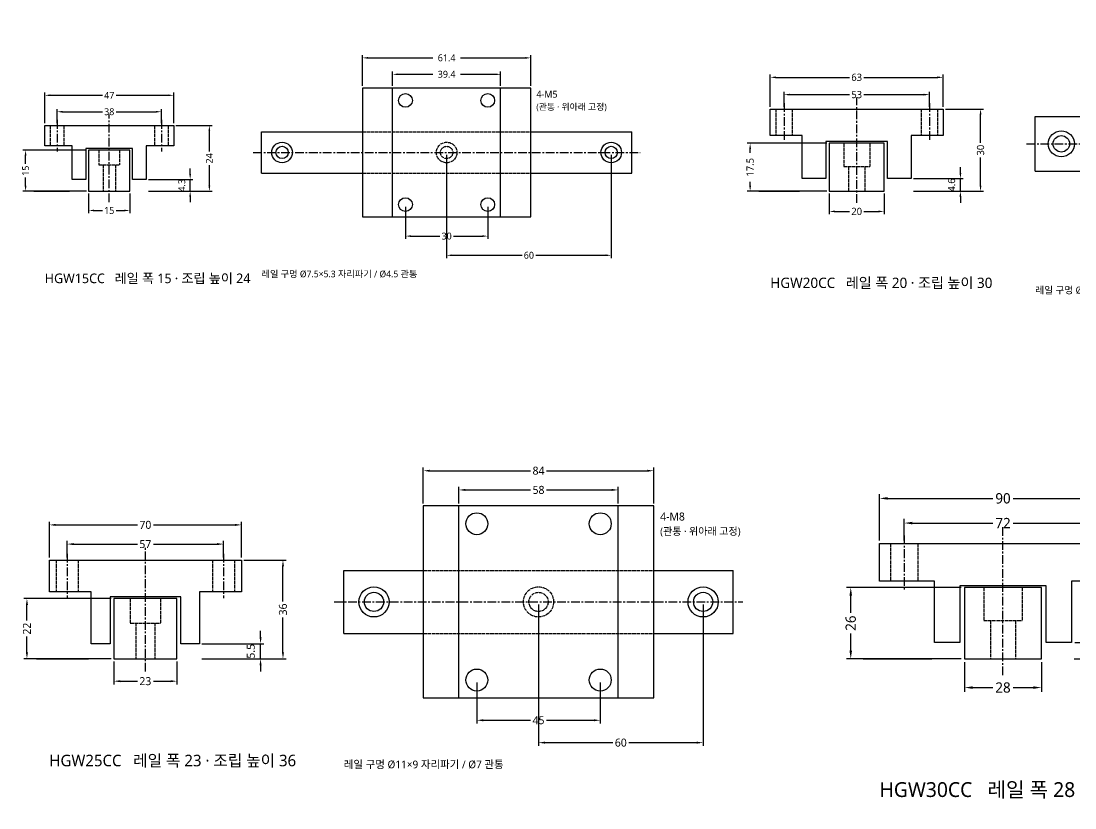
# Model space of a CAD drawing. Header units: millimetres. Extents: x 0 to 851, y -834 to 62.
# Drawn here: x 1.4 to 385.6, y -224.9 to 62.1 of the extents above; entities that cross this region are included whole.
import ezdxf

# ---------------------------------------------------------------- set-up
doc = ezdxf.new("R2010")
doc.units = ezdxf.units.MM
doc.linetypes.add('CENTER', pattern=[5.08, 3.175, -0.635, 0.635, -0.635])
doc.linetypes.add('DASHED', pattern=[1.524, 1.27, -0.254])
for name, color, linetype in [('문자', 7, 'CONTINUOUS'), ('숨은선', 3, 'DASHED'), ('외형선', 7, 'CONTINUOUS'), ('중심선', 1, 'CENTER'), ('치수', 4, 'CONTINUOUS')]:
    doc.layers.add(name, color=color, linetype=linetype)
doc.styles.add('CH_KOR', font='malgun.ttf')
doc.dimstyles.new('CH_DIM', dxfattribs={"dimtxt": 2.5, "dimasz": 2, "dimexe": 1, "dimexo": 0.8, "dimgap": 0.8, "dimtad": 1, "dimdec": 1, "dimdsep": 46, "dimtxsty": 'CH_KOR', "dimcen": 2.5, "dimclrd": 4, "dimclre": 4, "dimclrt": 4, "dimazin": 3, "dimtfac": 1, "dimtmove": 0, "dimatfit": 3})

# ---------------------------------------------------------------- blocks, each defined once
blk = doc.blocks.new('_CLOSEDFILLED')
at = {"color": 0, "linetype": 'BYBLOCK'}
blk.add_solid([(-1, 0.16), (0, 0), (-1, -0.16)], dxfattribs=at)
blk = doc.blocks.new('*D1')
at = {"color": 4}
for p, q in [((-23.5, 24.8), (-23.5, 36)), ((-21.5, 35), (-2.5, 35)), ((2.5, 35), (21.5, 35)), ((23.5, 24.8), (23.5, 36))]:
    blk.add_line(p, q, dxfattribs=at)
at = {"layer": 'Defpoints'}
for p in [(-23.5, 35), (-23.5, 24), (23.5, 24)]:
    blk.add_point(p, dxfattribs=at)
at = {"layer": '치수', "color": 4, "xscale": 2, "yscale": 2, "rotation": 180}
blk.add_blockref('_CLOSEDFILLED', (-23.5, 35), dxfattribs=at)
at = {"layer": '치수', "color": 4, "xscale": 2, "yscale": 2}
blk.add_blockref('_CLOSEDFILLED', (23.5, 35), dxfattribs=at)
at = {"layer": '치수', "color": 4, "insert": (0, 35), "char_height": 2.5, "attachment_point": 5, "style": 'CH_KOR'}
blk.add_mtext('47', dxfattribs=at)
blk = doc.blocks.new('*D2')
at = {"color": 4}
for p, q in [((-19, 24.8), (-19, 30)), ((-17, 29), (-2.5, 29)), ((2.5, 29), (17, 29)), ((19, 24.8), (19, 30))]:
    blk.add_line(p, q, dxfattribs=at)
at = {"layer": 'Defpoints'}
for p in [(-19, 29), (-19, 24), (19, 24)]:
    blk.add_point(p, dxfattribs=at)
at = {"layer": '치수', "color": 4, "xscale": 2, "yscale": 2, "rotation": 180}
blk.add_blockref('_CLOSEDFILLED', (-19, 29), dxfattribs=at)
at = {"layer": '치수', "color": 4, "xscale": 2, "yscale": 2}
blk.add_blockref('_CLOSEDFILLED', (19, 29), dxfattribs=at)
at = {"layer": '치수', "color": 4, "insert": (0, 29), "char_height": 2.5, "attachment_point": 5, "style": 'CH_KOR'}
blk.add_mtext('38', dxfattribs=at)
blk = doc.blocks.new('*D3')
at = {"color": 4}
for p, q in [((-7.5, -0.8), (-7.5, -8)), ((7.5, -0.8), (7.5, -8)), ((-5.5, -7), (-2.5, -7)), ((2.5, -7), (5.5, -7))]:
    blk.add_line(p, q, dxfattribs=at)
at = {"layer": 'Defpoints'}
for p in [(-7.5, 0), (7.5, 0), (-7.5, -7)]:
    blk.add_point(p, dxfattribs=at)
at = {"layer": '치수', "color": 4, "xscale": 2, "yscale": 2, "rotation": 180}
blk.add_blockref('_CLOSEDFILLED', (-7.5, -7), dxfattribs=at)
at = {"layer": '치수', "color": 4, "xscale": 2, "yscale": 2}
blk.add_blockref('_CLOSEDFILLED', (7.5, -7), dxfattribs=at)
at = {"layer": '치수', "color": 4, "insert": (0, -7), "char_height": 2.5, "attachment_point": 5, "style": 'CH_KOR'}
blk.add_mtext('15', dxfattribs=at)
blk = doc.blocks.new('*D4')
at = {"color": 4}
for p, q in [((24.3, 24), (37.5, 24)), ((36.5, 14.5), (36.5, 22)), ((36.5, 2), (36.5, 9.5)), ((24.3, 0), (37.5, 0))]:
    blk.add_line(p, q, dxfattribs=at)
at = {"layer": 'Defpoints'}
for p in [(23.5, 24), (23.5, 0), (36.5, 0)]:
    blk.add_point(p, dxfattribs=at)
at = {"layer": '치수', "color": 4, "xscale": 2, "yscale": 2}
for p, rotation in [((36.5, 24), 90), ((36.5, 0), 270)]:
    blk.add_blockref('_CLOSEDFILLED', p, dxfattribs=dict(at, rotation=rotation))
at = {"layer": '치수', "color": 4, "insert": (36.5, 12), "char_height": 2.5, "attachment_point": 5, "rotation": 90, "style": 'CH_KOR'}
blk.add_mtext('24', dxfattribs=at)
blk = doc.blocks.new('*D6')
at = {"color": 4}
for p, q in [((-8.3, 15), (-31.5, 15)), ((-30.5, 10), (-30.5, 13)), ((-30.5, 2), (-30.5, 5)), ((-8.3, 0), (-31.5, 0))]:
    blk.add_line(p, q, dxfattribs=at)
at = {"layer": 'Defpoints'}
for p in [(-7.5, 15), (-30.5, 0), (-7.5, 0)]:
    blk.add_point(p, dxfattribs=at)
at = {"layer": '치수', "color": 4, "xscale": 2, "yscale": 2}
for p, rotation in [((-30.5, 15), 90), ((-30.5, 0), 270)]:
    blk.add_blockref('_CLOSEDFILLED', p, dxfattribs=dict(at, rotation=rotation))
at = {"layer": '치수', "color": 4, "insert": (-30.5, 7.5), "char_height": 2.5, "attachment_point": 5, "rotation": 90, "style": 'CH_KOR'}
blk.add_mtext('15', dxfattribs=at)
blk = doc.blocks.new('*D7')
at = {"color": 4}
for p, q in [((92.3, 38.45), (92.3, 49.65)), ((94.3, 48.65), (118, 48.65)), ((128, 48.65), (151.7, 48.65)), ((153.7, 38.45), (153.7, 49.65))]:
    blk.add_line(p, q, dxfattribs=at)
at = {"layer": 'Defpoints'}
for p in [(92.3, 48.65), (92.3, 37.65), (153.7, 37.65)]:
    blk.add_point(p, dxfattribs=at)
at = {"layer": '치수', "color": 4, "xscale": 2, "yscale": 2, "rotation": 180}
blk.add_blockref('_CLOSEDFILLED', (92.3, 48.65), dxfattribs=at)
at = {"layer": '치수', "color": 4, "xscale": 2, "yscale": 2}
blk.add_blockref('_CLOSEDFILLED', (153.7, 48.65), dxfattribs=at)
at = {"layer": '치수', "color": 4, "insert": (123, 48.65), "char_height": 2.5, "attachment_point": 5, "style": 'CH_KOR'}
blk.add_mtext('61.4', dxfattribs=at)
blk = doc.blocks.new('*D8')
at = {"color": 4}
for p, q in [((103.3, 38.45), (103.3, 43.65)), ((105.3, 42.65), (118, 42.65)), ((128, 42.65), (140.7, 42.65)), ((142.7, 38.45), (142.7, 43.65))]:
    blk.add_line(p, q, dxfattribs=at)
at = {"layer": 'Defpoints'}
for p in [(103.3, 42.65), (103.3, 37.65), (142.7, 37.65)]:
    blk.add_point(p, dxfattribs=at)
at = {"layer": '치수', "color": 4, "xscale": 2, "yscale": 2, "rotation": 180}
blk.add_blockref('_CLOSEDFILLED', (103.3, 42.65), dxfattribs=at)
at = {"layer": '치수', "color": 4, "xscale": 2, "yscale": 2}
blk.add_blockref('_CLOSEDFILLED', (142.7, 42.65), dxfattribs=at)
at = {"layer": '치수', "color": 4, "insert": (123, 42.65), "char_height": 2.5, "attachment_point": 5, "style": 'CH_KOR'}
blk.add_mtext('39.4', dxfattribs=at)
blk = doc.blocks.new('*D9')
at = {"color": 4}
for p, q in [((108, -5.65), (108, -17.35)), ((138, -5.65), (138, -17.35)), ((110, -16.35), (120.5, -16.35)), ((125.5, -16.35), (136, -16.35))]:
    blk.add_line(p, q, dxfattribs=at)
at = {"layer": 'Defpoints'}
for p in [(108, -4.85), (138, -4.85), (108, -16.35)]:
    blk.add_point(p, dxfattribs=at)
at = {"layer": '치수', "color": 4, "xscale": 2, "yscale": 2, "rotation": 180}
blk.add_blockref('_CLOSEDFILLED', (108, -16.35), dxfattribs=at)
at = {"layer": '치수', "color": 4, "xscale": 2, "yscale": 2}
blk.add_blockref('_CLOSEDFILLED', (138, -16.35), dxfattribs=at)
at = {"layer": '치수', "color": 4, "insert": (123, -16.35), "char_height": 2.5, "attachment_point": 5, "style": 'CH_KOR'}
blk.add_mtext('30', dxfattribs=at)
blk = doc.blocks.new('*D10')
at = {"color": 4}
for p, q in [((123, 13.35), (123, -24.35)), ((183, 13.35), (183, -24.35)), ((125, -23.35), (150.5, -23.35)), ((155.5, -23.35), (181, -23.35))]:
    blk.add_line(p, q, dxfattribs=at)
at = {"layer": 'Defpoints'}
for p in [(123, 14.15), (183, 14.15), (123, -23.35)]:
    blk.add_point(p, dxfattribs=at)
at = {"layer": '치수', "color": 4, "xscale": 2, "yscale": 2, "rotation": 180}
blk.add_blockref('_CLOSEDFILLED', (123, -23.35), dxfattribs=at)
at = {"layer": '치수', "color": 4, "xscale": 2, "yscale": 2}
blk.add_blockref('_CLOSEDFILLED', (183, -23.35), dxfattribs=at)
at = {"layer": '치수', "color": 4, "insert": (153, -23.35), "char_height": 2.5, "attachment_point": 5, "style": 'CH_KOR'}
blk.add_mtext('60', dxfattribs=at)
blk = doc.blocks.new('*D11')
at = {"color": 4}
for p, q in [((-31.5, 30.84), (-31.5, 42.6)), ((31.5, 30.84), (31.5, 42.6)), ((-29.4, 41.55), (-2.625, 41.55)), ((2.625, 41.55), (29.4, 41.55))]:
    blk.add_line(p, q, dxfattribs=at)
at = {"layer": 'Defpoints'}
for p in [(-31.5, 41.55), (-31.5, 30), (31.5, 30)]:
    blk.add_point(p, dxfattribs=at)
at = {"layer": '치수', "color": 4, "xscale": 2.1, "yscale": 2.1, "rotation": 180}
blk.add_blockref('_CLOSEDFILLED', (-31.5, 41.55), dxfattribs=at)
at = {"layer": '치수', "color": 4, "xscale": 2.1, "yscale": 2.1}
blk.add_blockref('_CLOSEDFILLED', (31.5, 41.55), dxfattribs=at)
at = {"layer": '치수', "color": 4, "insert": (0, 41.55), "char_height": 2.625, "attachment_point": 5, "style": 'CH_KOR'}
blk.add_mtext('63', dxfattribs=at)
blk = doc.blocks.new('*D12')
at = {"color": 4}
for p, q in [((-26.5, 30.84), (-26.5, 36.3)), ((-24.4, 35.25), (-2.625, 35.25)), ((2.625, 35.25), (24.4, 35.25)), ((26.5, 30.84), (26.5, 36.3))]:
    blk.add_line(p, q, dxfattribs=at)
at = {"layer": 'Defpoints'}
for p in [(-26.5, 35.25), (-26.5, 30), (26.5, 30)]:
    blk.add_point(p, dxfattribs=at)
at = {"layer": '치수', "color": 4, "xscale": 2.1, "yscale": 2.1, "rotation": 180}
blk.add_blockref('_CLOSEDFILLED', (-26.5, 35.25), dxfattribs=at)
at = {"layer": '치수', "color": 4, "xscale": 2.1, "yscale": 2.1}
blk.add_blockref('_CLOSEDFILLED', (26.5, 35.25), dxfattribs=at)
at = {"layer": '치수', "color": 4, "insert": (0, 35.25), "char_height": 2.625, "attachment_point": 5, "style": 'CH_KOR'}
blk.add_mtext('53', dxfattribs=at)
blk = doc.blocks.new('*D13')
at = {"color": 4}
for p, q in [((-10, -0.84), (-10, -8.4)), ((10, -0.84), (10, -8.4)), ((-7.9, -7.35), (-2.625, -7.35)), ((2.625, -7.35), (7.9, -7.35))]:
    blk.add_line(p, q, dxfattribs=at)
at = {"layer": 'Defpoints'}
for p in [(-10, 0), (10, 0), (-10, -7.35)]:
    blk.add_point(p, dxfattribs=at)
at = {"layer": '치수', "color": 4, "xscale": 2.1, "yscale": 2.1, "rotation": 180}
blk.add_blockref('_CLOSEDFILLED', (-10, -7.35), dxfattribs=at)
at = {"layer": '치수', "color": 4, "xscale": 2.1, "yscale": 2.1}
blk.add_blockref('_CLOSEDFILLED', (10, -7.35), dxfattribs=at)
at = {"layer": '치수', "color": 4, "insert": (0, -7.35), "char_height": 2.625, "attachment_point": 5, "style": 'CH_KOR'}
blk.add_mtext('20', dxfattribs=at)
blk = doc.blocks.new('*D14')
at = {"color": 4}
for p, q in [((32.34, 30), (46.2, 30)), ((45.15, 17.625), (45.15, 27.9)), ((45.15, 2.1), (45.15, 12.375)), ((32.34, 0), (46.2, 0))]:
    blk.add_line(p, q, dxfattribs=at)
at = {"layer": 'Defpoints'}
for p in [(31.5, 30), (31.5, 0), (45.15, 0)]:
    blk.add_point(p, dxfattribs=at)
at = {"layer": '치수', "color": 4, "xscale": 2.1, "yscale": 2.1}
for p, rotation in [((45.15, 30), 90), ((45.15, 0), 270)]:
    blk.add_blockref('_CLOSEDFILLED', p, dxfattribs=dict(at, rotation=rotation))
at = {"layer": '치수', "color": 4, "insert": (45.15, 15), "char_height": 2.625, "attachment_point": 5, "rotation": 90, "style": 'CH_KOR'}
blk.add_mtext('30', dxfattribs=at)
blk = doc.blocks.new('*D16')
at = {"color": 4}
for p, q in [((-10.84, 17.5), (-39.9, 17.5)), ((-38.85, 14), (-38.85, 15.4)), ((-10.84, 0), (-39.9, 0)), ((-38.85, 2.1), (-38.85, 3.5))]:
    blk.add_line(p, q, dxfattribs=at)
at = {"layer": 'Defpoints'}
for p in [(-10, 17.5), (-38.85, 0), (-10, 0)]:
    blk.add_point(p, dxfattribs=at)
at = {"layer": '치수', "color": 4, "xscale": 2.1, "yscale": 2.1}
for p, rotation in [((-38.85, 17.5), 90), ((-38.85, 0), 270)]:
    blk.add_blockref('_CLOSEDFILLED', p, dxfattribs=dict(at, rotation=rotation))
at = {"layer": '치수', "color": 4, "insert": (-38.85, 8.75), "char_height": 2.625, "attachment_point": 5, "rotation": 90, "style": 'CH_KOR'}
blk.add_mtext('17.5', dxfattribs=at)
blk = doc.blocks.new('*D17')
at = {"color": 4}
for p, q in [((95.85, 49.64), (95.85, 61.4)), ((97.95, 60.35), (129.35, 60.35)), ((139.85, 60.35), (171.25, 60.35)), ((173.35, 49.64), (173.35, 61.4))]:
    blk.add_line(p, q, dxfattribs=at)
at = {"layer": 'Defpoints'}
for p in [(95.85, 60.35), (95.85, 48.8), (173.35, 48.8)]:
    blk.add_point(p, dxfattribs=at)
at = {"layer": '치수', "color": 4, "xscale": 2.1, "yscale": 2.1, "rotation": 180}
blk.add_blockref('_CLOSEDFILLED', (95.85, 60.35), dxfattribs=at)
at = {"layer": '치수', "color": 4, "xscale": 2.1, "yscale": 2.1}
blk.add_blockref('_CLOSEDFILLED', (173.35, 60.35), dxfattribs=at)
at = {"layer": '치수', "color": 4, "insert": (134.6, 60.35), "char_height": 2.625, "attachment_point": 5, "style": 'CH_KOR'}
blk.add_mtext('77.5', dxfattribs=at)
blk = doc.blocks.new('*D18')
at = {"color": 4}
for p, q in [((109.35, 49.64), (109.35, 55.1)), ((111.45, 54.05), (129.35, 54.05)), ((139.85, 54.05), (157.75, 54.05)), ((159.85, 49.64), (159.85, 55.1))]:
    blk.add_line(p, q, dxfattribs=at)
at = {"layer": 'Defpoints'}
for p in [(109.35, 54.05), (109.35, 48.8), (159.85, 48.8)]:
    blk.add_point(p, dxfattribs=at)
at = {"layer": '치수', "color": 4, "xscale": 2.1, "yscale": 2.1, "rotation": 180}
blk.add_blockref('_CLOSEDFILLED', (109.35, 54.05), dxfattribs=at)
at = {"layer": '치수', "color": 4, "xscale": 2.1, "yscale": 2.1}
blk.add_blockref('_CLOSEDFILLED', (159.85, 54.05), dxfattribs=at)
at = {"layer": '치수', "color": 4, "insert": (134.6, 54.05), "char_height": 2.625, "attachment_point": 5, "style": 'CH_KOR'}
blk.add_mtext('50.5', dxfattribs=at)
blk = doc.blocks.new('*D19')
at = {"color": 4}
for p, q in [((114.6, -10.04), (114.6, -22.6)), ((154.6, -10.04), (154.6, -22.6)), ((116.7, -21.55), (131.975, -21.55)), ((137.225, -21.55), (152.5, -21.55))]:
    blk.add_line(p, q, dxfattribs=at)
at = {"layer": 'Defpoints'}
for p in [(114.6, -9.2), (154.6, -9.2), (114.6, -21.55)]:
    blk.add_point(p, dxfattribs=at)
at = {"layer": '치수', "color": 4, "xscale": 2.1, "yscale": 2.1, "rotation": 180}
blk.add_blockref('_CLOSEDFILLED', (114.6, -21.55), dxfattribs=at)
at = {"layer": '치수', "color": 4, "xscale": 2.1, "yscale": 2.1}
blk.add_blockref('_CLOSEDFILLED', (154.6, -21.55), dxfattribs=at)
at = {"layer": '치수', "color": 4, "insert": (134.6, -21.55), "char_height": 2.625, "attachment_point": 5, "style": 'CH_KOR'}
blk.add_mtext('40', dxfattribs=at)
blk = doc.blocks.new('*D20')
at = {"color": 4}
for p, q in [((134.6, 16.46), (134.6, -29.95)), ((194.6, 16.46), (194.6, -29.95)), ((136.7, -28.9), (161.975, -28.9)), ((167.225, -28.9), (192.5, -28.9))]:
    blk.add_line(p, q, dxfattribs=at)
at = {"layer": 'Defpoints'}
for p in [(134.6, 17.3), (194.6, 17.3), (134.6, -28.9)]:
    blk.add_point(p, dxfattribs=at)
at = {"layer": '치수', "color": 4, "xscale": 2.1, "yscale": 2.1, "rotation": 180}
blk.add_blockref('_CLOSEDFILLED', (134.6, -28.9), dxfattribs=at)
at = {"layer": '치수', "color": 4, "xscale": 2.1, "yscale": 2.1}
blk.add_blockref('_CLOSEDFILLED', (194.6, -28.9), dxfattribs=at)
at = {"layer": '치수', "color": 4, "insert": (164.6, -28.9), "char_height": 2.625, "attachment_point": 5, "style": 'CH_KOR'}
blk.add_mtext('60', dxfattribs=at)
blk = doc.blocks.new('*D21')
at = {"color": 4}
for p, q in [((-35, 36.93), (-35, 50)), ((35, 36.93), (35, 50)), ((-32.67, 48.83), (-2.92, 48.83)), ((2.92, 48.83), (32.67, 48.83))]:
    blk.add_line(p, q, dxfattribs=at)
at = {"layer": 'Defpoints'}
for p in [(-35, 48.83), (-35, 36), (35, 36)]:
    blk.add_point(p, dxfattribs=at)
at = {"layer": '치수', "color": 4, "xscale": 2.3333333333333335, "yscale": 2.3333333333333335, "rotation": 180}
blk.add_blockref('_CLOSEDFILLED', (-35, 48.83), dxfattribs=at)
at = {"layer": '치수', "color": 4, "xscale": 2.3333333333333335, "yscale": 2.3333333333333335}
blk.add_blockref('_CLOSEDFILLED', (35, 48.83), dxfattribs=at)
at = {"layer": '치수', "color": 4, "insert": (0, 48.83), "char_height": 2.917, "attachment_point": 5, "style": 'CH_KOR'}
blk.add_mtext('70', dxfattribs=at)
blk = doc.blocks.new('*D22')
at = {"color": 4}
for p, q in [((-28.5, 36.93), (-28.5, 43)), ((28.5, 36.93), (28.5, 43)), ((-26.17, 41.83), (-2.92, 41.83)), ((2.92, 41.83), (26.17, 41.83))]:
    blk.add_line(p, q, dxfattribs=at)
at = {"layer": 'Defpoints'}
for p in [(-28.5, 41.83), (-28.5, 36), (28.5, 36)]:
    blk.add_point(p, dxfattribs=at)
at = {"layer": '치수', "color": 4, "xscale": 2.3333333333333335, "yscale": 2.3333333333333335, "rotation": 180}
blk.add_blockref('_CLOSEDFILLED', (-28.5, 41.83), dxfattribs=at)
at = {"layer": '치수', "color": 4, "xscale": 2.3333333333333335, "yscale": 2.3333333333333335}
blk.add_blockref('_CLOSEDFILLED', (28.5, 41.83), dxfattribs=at)
at = {"layer": '치수', "color": 4, "insert": (0, 41.83), "char_height": 2.917, "attachment_point": 5, "style": 'CH_KOR'}
blk.add_mtext('57', dxfattribs=at)
blk = doc.blocks.new('*D23')
at = {"color": 4}
for p, q in [((-11.5, -0.93), (-11.5, -9.33)), ((11.5, -0.93), (11.5, -9.33)), ((-9.17, -8.17), (-2.92, -8.17)), ((2.92, -8.17), (9.17, -8.17))]:
    blk.add_line(p, q, dxfattribs=at)
at = {"layer": 'Defpoints'}
for p in [(-11.5, 0), (11.5, 0), (-11.5, -8.17)]:
    blk.add_point(p, dxfattribs=at)
at = {"layer": '치수', "color": 4, "xscale": 2.3333333333333335, "yscale": 2.3333333333333335, "rotation": 180}
blk.add_blockref('_CLOSEDFILLED', (-11.5, -8.17), dxfattribs=at)
at = {"layer": '치수', "color": 4, "xscale": 2.3333333333333335, "yscale": 2.3333333333333335}
blk.add_blockref('_CLOSEDFILLED', (11.5, -8.17), dxfattribs=at)
at = {"layer": '치수', "color": 4, "insert": (0, -8.17), "char_height": 2.917, "attachment_point": 5, "style": 'CH_KOR'}
blk.add_mtext('23', dxfattribs=at)
blk = doc.blocks.new('*D24')
at = {"color": 4}
for p, q in [((35.93, 36), (51.33, 36)), ((50.17, 20.92), (50.17, 33.67)), ((50.17, 2.33), (50.17, 15.08)), ((35.93, 0), (51.33, 0))]:
    blk.add_line(p, q, dxfattribs=at)
at = {"layer": 'Defpoints'}
for p in [(35, 36), (35, 0), (50.17, 0)]:
    blk.add_point(p, dxfattribs=at)
at = {"layer": '치수', "color": 4, "xscale": 2.3333333333333335, "yscale": 2.3333333333333335}
for p, rotation in [((50.17, 36), 90), ((50.17, 0), 270)]:
    blk.add_blockref('_CLOSEDFILLED', p, dxfattribs=dict(at, rotation=rotation))
at = {"layer": '치수', "color": 4, "insert": (50.17, 18), "char_height": 2.917, "attachment_point": 5, "rotation": 90, "style": 'CH_KOR'}
blk.add_mtext('36', dxfattribs=at)
blk = doc.blocks.new('*D26')
at = {"color": 4}
for p, q in [((-12.43, 22), (-44.33, 22)), ((-43.17, 13.92), (-43.17, 19.67)), ((-43.17, 2.33), (-43.17, 8.08)), ((-12.43, 0), (-44.33, 0))]:
    blk.add_line(p, q, dxfattribs=at)
at = {"layer": 'Defpoints'}
for p in [(-11.5, 22), (-43.17, 0), (-11.5, 0)]:
    blk.add_point(p, dxfattribs=at)
at = {"layer": '치수', "color": 4, "xscale": 2.3333333333333335, "yscale": 2.3333333333333335}
for p, rotation in [((-43.17, 22), 90), ((-43.17, 0), 270)]:
    blk.add_blockref('_CLOSEDFILLED', p, dxfattribs=dict(at, rotation=rotation))
at = {"layer": '치수', "color": 4, "insert": (-43.17, 11), "char_height": 2.917, "attachment_point": 5, "rotation": 90, "style": 'CH_KOR'}
blk.add_mtext('22', dxfattribs=at)
blk = doc.blocks.new('*D27')
at = {"color": 4}
for p, q in [((101.33, 56.68), (101.33, 69.75)), ((185.33, 56.68), (185.33, 69.75)), ((103.67, 68.58), (140.42, 68.58)), ((146.25, 68.58), (183, 68.58))]:
    blk.add_line(p, q, dxfattribs=at)
at = {"layer": 'Defpoints'}
for p in [(101.33, 68.58), (101.33, 55.75), (185.33, 55.75)]:
    blk.add_point(p, dxfattribs=at)
at = {"layer": '치수', "color": 4, "xscale": 2.3333333333333335, "yscale": 2.3333333333333335, "rotation": 180}
blk.add_blockref('_CLOSEDFILLED', (101.33, 68.58), dxfattribs=at)
at = {"layer": '치수', "color": 4, "xscale": 2.3333333333333335, "yscale": 2.3333333333333335}
blk.add_blockref('_CLOSEDFILLED', (185.33, 68.58), dxfattribs=at)
at = {"layer": '치수', "color": 4, "insert": (143.33, 68.58), "char_height": 2.917, "attachment_point": 5, "style": 'CH_KOR'}
blk.add_mtext('84', dxfattribs=at)
blk = doc.blocks.new('*D28')
at = {"color": 4}
for p, q in [((114.33, 56.68), (114.33, 62.75)), ((116.67, 61.58), (140.42, 61.58)), ((146.25, 61.58), (170, 61.58)), ((172.33, 56.68), (172.33, 62.75))]:
    blk.add_line(p, q, dxfattribs=at)
at = {"layer": 'Defpoints'}
for p in [(114.33, 61.58), (114.33, 55.75), (172.33, 55.75)]:
    blk.add_point(p, dxfattribs=at)
at = {"layer": '치수', "color": 4, "xscale": 2.3333333333333335, "yscale": 2.3333333333333335, "rotation": 180}
blk.add_blockref('_CLOSEDFILLED', (114.33, 61.58), dxfattribs=at)
at = {"layer": '치수', "color": 4, "xscale": 2.3333333333333335, "yscale": 2.3333333333333335}
blk.add_blockref('_CLOSEDFILLED', (172.33, 61.58), dxfattribs=at)
at = {"layer": '치수', "color": 4, "insert": (143.33, 61.58), "char_height": 2.917, "attachment_point": 5, "style": 'CH_KOR'}
blk.add_mtext('58', dxfattribs=at)
blk = doc.blocks.new('*D29')
at = {"color": 4}
for p, q in [((120.83, -8.68), (120.83, -23.58)), ((165.83, -8.68), (165.83, -23.58)), ((123.17, -22.42), (140.42, -22.42)), ((146.25, -22.42), (163.5, -22.42))]:
    blk.add_line(p, q, dxfattribs=at)
at = {"layer": 'Defpoints'}
for p in [(120.83, -7.75), (165.83, -7.75), (120.83, -22.42)]:
    blk.add_point(p, dxfattribs=at)
at = {"layer": '치수', "color": 4, "xscale": 2.3333333333333335, "yscale": 2.3333333333333335, "rotation": 180}
blk.add_blockref('_CLOSEDFILLED', (120.83, -22.42), dxfattribs=at)
at = {"layer": '치수', "color": 4, "xscale": 2.3333333333333335, "yscale": 2.3333333333333335}
blk.add_blockref('_CLOSEDFILLED', (165.83, -22.42), dxfattribs=at)
at = {"layer": '치수', "color": 4, "insert": (143.33, -22.42), "char_height": 2.917, "attachment_point": 5, "style": 'CH_KOR'}
blk.add_mtext('45', dxfattribs=at)
blk = doc.blocks.new('*D30')
at = {"color": 4}
for p, q in [((143.33, 19.82), (143.33, -31.75)), ((203.33, 19.82), (203.33, -31.75)), ((145.67, -30.58), (170.42, -30.58)), ((176.25, -30.58), (201, -30.58))]:
    blk.add_line(p, q, dxfattribs=at)
at = {"layer": 'Defpoints'}
for p in [(143.33, 20.75), (203.33, 20.75), (143.33, -30.58)]:
    blk.add_point(p, dxfattribs=at)
at = {"layer": '치수', "color": 4, "xscale": 2.3333333333333335, "yscale": 2.3333333333333335, "rotation": 180}
blk.add_blockref('_CLOSEDFILLED', (143.33, -30.58), dxfattribs=at)
at = {"layer": '치수', "color": 4, "xscale": 2.3333333333333335, "yscale": 2.3333333333333335}
blk.add_blockref('_CLOSEDFILLED', (203.33, -30.58), dxfattribs=at)
at = {"layer": '치수', "color": 4, "insert": (173.33, -30.58), "char_height": 2.917, "attachment_point": 5, "style": 'CH_KOR'}
blk.add_mtext('60', dxfattribs=at)
blk = doc.blocks.new('*D31')
at = {"color": 4}
for p, q in [((-45, 43.2), (-45, 60)), ((-42, 58.5), (-3.75, 58.5)), ((3.75, 58.5), (42, 58.5)), ((45, 43.2), (45, 60))]:
    blk.add_line(p, q, dxfattribs=at)
at = {"layer": 'Defpoints'}
for p in [(-45, 58.5), (-45, 42), (45, 42)]:
    blk.add_point(p, dxfattribs=at)
at = {"layer": '치수', "color": 4, "xscale": 3, "yscale": 3, "rotation": 180}
blk.add_blockref('_CLOSEDFILLED', (-45, 58.5), dxfattribs=at)
at = {"layer": '치수', "color": 4, "xscale": 3, "yscale": 3}
blk.add_blockref('_CLOSEDFILLED', (45, 58.5), dxfattribs=at)
at = {"layer": '치수', "color": 4, "insert": (0, 58.5), "char_height": 3.75, "attachment_point": 5, "style": 'CH_KOR'}
blk.add_mtext('90', dxfattribs=at)
blk = doc.blocks.new('*D32')
at = {"color": 4}
for p, q in [((-36, 43.2), (-36, 51)), ((36, 43.2), (36, 51)), ((-33, 49.5), (-3.75, 49.5)), ((3.75, 49.5), (33, 49.5))]:
    blk.add_line(p, q, dxfattribs=at)
at = {"layer": 'Defpoints'}
for p in [(-36, 49.5), (-36, 42), (36, 42)]:
    blk.add_point(p, dxfattribs=at)
at = {"layer": '치수', "color": 4, "xscale": 3, "yscale": 3, "rotation": 180}
blk.add_blockref('_CLOSEDFILLED', (-36, 49.5), dxfattribs=at)
at = {"layer": '치수', "color": 4, "xscale": 3, "yscale": 3}
blk.add_blockref('_CLOSEDFILLED', (36, 49.5), dxfattribs=at)
at = {"layer": '치수', "color": 4, "insert": (0, 49.5), "char_height": 3.75, "attachment_point": 5, "style": 'CH_KOR'}
blk.add_mtext('72', dxfattribs=at)
blk = doc.blocks.new('*D33')
at = {"color": 4}
for p, q in [((-14, -1.2), (-14, -12)), ((14, -1.2), (14, -12)), ((-11, -10.5), (-3.75, -10.5)), ((3.75, -10.5), (11, -10.5))]:
    blk.add_line(p, q, dxfattribs=at)
at = {"layer": 'Defpoints'}
for p in [(-14, 0), (14, 0), (-14, -10.5)]:
    blk.add_point(p, dxfattribs=at)
at = {"layer": '치수', "color": 4, "xscale": 3, "yscale": 3, "rotation": 180}
blk.add_blockref('_CLOSEDFILLED', (-14, -10.5), dxfattribs=at)
at = {"layer": '치수', "color": 4, "xscale": 3, "yscale": 3}
blk.add_blockref('_CLOSEDFILLED', (14, -10.5), dxfattribs=at)
at = {"layer": '치수', "color": 4, "insert": (0, -10.5), "char_height": 3.75, "attachment_point": 5, "style": 'CH_KOR'}
blk.add_mtext('28', dxfattribs=at)
blk = doc.blocks.new('*D34')
at = {"color": 4}
for p, q in [((46.2, 42), (66, 42)), ((64.5, 24.75), (64.5, 39)), ((64.5, 3), (64.5, 17.25)), ((46.2, 0), (66, 0))]:
    blk.add_line(p, q, dxfattribs=at)
at = {"layer": 'Defpoints'}
for p in [(45, 42), (45, 0), (64.5, 0)]:
    blk.add_point(p, dxfattribs=at)
at = {"layer": '치수', "color": 4, "xscale": 3, "yscale": 3}
for p, rotation in [((64.5, 42), 90), ((64.5, 0), 270)]:
    blk.add_blockref('_CLOSEDFILLED', p, dxfattribs=dict(at, rotation=rotation))
at = {"layer": '치수', "color": 4, "insert": (64.5, 21), "char_height": 3.75, "attachment_point": 5, "rotation": 90, "style": 'CH_KOR'}
blk.add_mtext('42', dxfattribs=at)
blk = doc.blocks.new('*D35')
at = {"color": 4}
for p, q in [((54, 9), (54, 12)), ((26.2, 6), (55.5, 6)), ((54, 0), (54, 6)), ((26.2, 0), (55.5, 0)), ((54, -3), (54, -6))]:
    blk.add_line(p, q, dxfattribs=at)
at = {"layer": 'Defpoints'}
for p in [(25, 6), (25, 0), (54, 0)]:
    blk.add_point(p, dxfattribs=at)
at = {"layer": '치수', "color": 4, "xscale": 3, "yscale": 3}
for p, rotation in [((54, 6), 270), ((54, 0), 90)]:
    blk.add_blockref('_CLOSEDFILLED', p, dxfattribs=dict(at, rotation=rotation))
at = {"layer": '치수', "color": 4, "insert": (49.425, 3), "char_height": 3.75, "attachment_point": 5, "rotation": 90, "style": 'CH_KOR'}
blk.add_mtext('6', dxfattribs=at)
blk = doc.blocks.new('*D36')
at = {"color": 4}
for p, q in [((-15.2, 26), (-57, 26)), ((-55.5, 16.75), (-55.5, 23)), ((-55.5, 3), (-55.5, 9.25)), ((-15.2, 0), (-57, 0))]:
    blk.add_line(p, q, dxfattribs=at)
at = {"layer": 'Defpoints'}
for p in [(-14, 26), (-55.5, 0), (-14, 0)]:
    blk.add_point(p, dxfattribs=at)
at = {"layer": '치수', "color": 4, "xscale": 3, "yscale": 3}
for p, rotation in [((-55.5, 26), 90), ((-55.5, 0), 270)]:
    blk.add_blockref('_CLOSEDFILLED', p, dxfattribs=dict(at, rotation=rotation))
at = {"layer": '치수', "color": 4, "insert": (-55.5, 13), "char_height": 3.75, "attachment_point": 5, "rotation": 90, "style": 'CH_KOR'}
blk.add_mtext('26', dxfattribs=at)
blk = doc.blocks.new('*D37')
at = {"color": 4}
for p, q in [((138.3, 70.2), (138.3, 87)), ((141.3, 85.5), (179.5, 85.5)), ((194.5, 85.5), (232.7, 85.5)), ((235.7, 70.2), (235.7, 87))]:
    blk.add_line(p, q, dxfattribs=at)
at = {"layer": 'Defpoints'}
for p in [(138.3, 85.5), (138.3, 69), (235.7, 69)]:
    blk.add_point(p, dxfattribs=at)
at = {"layer": '치수', "color": 4, "xscale": 3, "yscale": 3, "rotation": 180}
blk.add_blockref('_CLOSEDFILLED', (138.3, 85.5), dxfattribs=at)
at = {"layer": '치수', "color": 4, "xscale": 3, "yscale": 3}
blk.add_blockref('_CLOSEDFILLED', (235.7, 85.5), dxfattribs=at)
at = {"layer": '치수', "color": 4, "insert": (187, 85.5), "char_height": 3.75, "attachment_point": 5, "style": 'CH_KOR'}
blk.add_mtext('97.4', dxfattribs=at)
blk = doc.blocks.new('*D38')
at = {"color": 4}
for p, q in [((152, 70.2), (152, 78)), ((222, 70.2), (222, 78)), ((155, 76.5), (183.25, 76.5)), ((190.75, 76.5), (219, 76.5))]:
    blk.add_line(p, q, dxfattribs=at)
at = {"layer": 'Defpoints'}
for p in [(152, 76.5), (152, 69), (222, 69)]:
    blk.add_point(p, dxfattribs=at)
at = {"layer": '치수', "color": 4, "xscale": 3, "yscale": 3, "rotation": 180}
blk.add_blockref('_CLOSEDFILLED', (152, 76.5), dxfattribs=at)
at = {"layer": '치수', "color": 4, "xscale": 3, "yscale": 3}
blk.add_blockref('_CLOSEDFILLED', (222, 76.5), dxfattribs=at)
at = {"layer": '치수', "color": 4, "insert": (187, 76.5), "char_height": 3.75, "attachment_point": 5, "style": 'CH_KOR'}
blk.add_mtext('70', dxfattribs=at)
blk = doc.blocks.new('*D39')
at = {"color": 4}
for p, q in [((161, -13.2), (161, -33)), ((213, -13.2), (213, -33)), ((164, -31.5), (183.25, -31.5)), ((190.75, -31.5), (210, -31.5))]:
    blk.add_line(p, q, dxfattribs=at)
at = {"layer": 'Defpoints'}
for p in [(161, -12), (213, -12), (161, -31.5)]:
    blk.add_point(p, dxfattribs=at)
at = {"layer": '치수', "color": 4, "xscale": 3, "yscale": 3, "rotation": 180}
blk.add_blockref('_CLOSEDFILLED', (161, -31.5), dxfattribs=at)
at = {"layer": '치수', "color": 4, "xscale": 3, "yscale": 3}
blk.add_blockref('_CLOSEDFILLED', (213, -31.5), dxfattribs=at)
at = {"layer": '치수', "color": 4, "insert": (187, -31.5), "char_height": 3.75, "attachment_point": 5, "style": 'CH_KOR'}
blk.add_mtext('52', dxfattribs=at)
blk = doc.blocks.new('*D40')
at = {"color": 4}
for p, q in [((187, 22.8), (187, -43.5)), ((267, 22.8), (267, -43.5)), ((190, -42), (223.25, -42)), ((230.75, -42), (264, -42))]:
    blk.add_line(p, q, dxfattribs=at)
at = {"layer": 'Defpoints'}
for p in [(187, 24), (267, 24), (187, -42)]:
    blk.add_point(p, dxfattribs=at)
at = {"layer": '치수', "color": 4, "xscale": 3, "yscale": 3, "rotation": 180}
blk.add_blockref('_CLOSEDFILLED', (187, -42), dxfattribs=at)
at = {"layer": '치수', "color": 4, "xscale": 3, "yscale": 3}
blk.add_blockref('_CLOSEDFILLED', (267, -42), dxfattribs=at)
at = {"layer": '치수', "color": 4, "insert": (227, -42), "char_height": 3.75, "attachment_point": 5, "style": 'CH_KOR'}
blk.add_mtext('80', dxfattribs=at)
blk = doc.blocks.new('BLKW_HGW15CC')
at = {"layer": '숨은선'}
for p, q in [((-21.5, 24), (-21.5, 16.514)), ((-16.5, 24), (-16.5, 16.514)), ((16.5, 24), (16.5, 16.514)), ((21.5, 24), (21.5, 16.514)), ((92.3, 21.65), (153.7, 21.65)), ((-3.75, 15), (-3.75, 9.7)), ((3.75, 15), (3.75, 9.7)), ((-3.75, 9.7), (3.75, 9.7)), ((-2.25, 9.7), (-2.25, 0)), ((2.25, 9.7), (2.25, 0)), ((92.3, 6.65), (153.7, 6.65))]:
    blk.add_line(p, q, dxfattribs=at)
for radius in [3.75, 2.25]:
    blk.add_circle((123, 14.15), radius, dxfattribs=at)
at = {"layer": '외형선'}
for p, q in [((103.3, -9.35), (103.3, 37.65)), ((142.7, -9.35), (142.7, 37.65)), ((55.5, 21.65), (92.3, 21.65)), ((55.5, 6.65), (55.5, 21.65)), ((153.7, 21.65), (190.5, 21.65)), ((190.5, 6.65), (190.5, 21.65)), ((55.5, 6.65), (92.3, 6.65)), ((153.7, 6.65), (190.5, 6.65)), ((-27.5, 0), (-14.5, 0)), ((14.5, 0), (27.5, 0))]:
    blk.add_line(p, q, dxfattribs=at)
for points in [[(92.3, -9.35), (153.7, -9.35), (153.7, 37.65), (92.3, 37.65)], [(-23.5, 16.514), (-23.5, 24), (23.5, 24), (23.5, 16.514), (13.5, 16.514), (13.5, 4.3), (8.5, 4.3), (8.5, 15.6), (-8.5, 15.6), (-8.5, 4.3), (-13.5, 4.3), (-13.5, 16.514)], [(-7.5, 0), (7.5, 0), (7.5, 15), (-7.5, 15)]]:
    blk.add_lwpolyline(points, close=True, dxfattribs=at)
for centre, radius in [((108, 33.15), 2.5), ((138, 33.15), 2.5), ((63, 14.15), 3.75), ((63, 14.15), 2.25), ((183, 14.15), 3.75), ((183, 14.15), 2.25), ((108, -4.85), 2.5), ((138, -4.85), 2.5)]:
    blk.add_circle(centre, radius, dxfattribs=at)
at = {"layer": '중심선'}
for p, q in [((0, -4), (0, 28)), ((-19, 26), (-19, 14.514)), ((19, 26), (19, 14.514)), ((52.5, 14.15), (193.5, 14.15))]:
    blk.add_line(p, q, dxfattribs=at)
at = {"layer": '문자', "style": 'CH_KOR'}
for s, height, p in [('4-M5', 2.5, (155.7, 34.15)), ('(관통 · 위아래 고정)', 2.3, (155.7, 29.65)), ('HGW15CC   레일 폭 15 · 조립 높이 24', 3.5, (-23.5, -33.5)), ('레일 구멍 Ø7.5×5.3 자리파기 / Ø4.5 관통', 2.4, (55.5, -31.35))]:
    blk.add_text(s, height=height, dxfattribs=at).set_placement(p)
at = {"layer": '치수'}
for base, p1, p2, picture, middle in [((92.3, 48.65), (92.3, 37.65), (153.7, 37.65), '*D7', (123, 48.65)), ((103.3, 42.65), (103.3, 37.65), (142.7, 37.65), '*D8', (123, 42.65)), ((-23.5, 35), (-23.5, 24), (23.5, 24), '*D1', (0, 35)), ((-19, 29), (-19, 24), (19, 24), '*D2', (0, 29)), ((123, -23.35), (123, 14.15), (183, 14.15), '*D10', (153, -23.35)), ((-7.5, -7), (-7.5, 0), (7.5, 0), '*D3', (0, -7)), ((108, -16.35), (108, -4.85), (138, -4.85), '*D9', (123, -16.35))]:
    dim = blk.add_linear_dim(base=base, p1=p1, p2=p2, dimstyle='CH_DIM', override={"dimscale": 1}, dxfattribs=at)
    dim.commit()
    dim.dimension.update_dxf_attribs({"geometry": picture, "text_midpoint": middle})
for base, p1, p2, picture, middle in [((36.5, 0), (23.5, 0), (23.5, 24), '*D4', (36.5, 12)), ((-30.5, 0), (-7.5, 0), (-7.5, 15), '*D6', (-30.5, 7.5))]:
    dim = blk.add_linear_dim(base=base, p1=p1, p2=p2, angle=90, dimstyle='CH_DIM', override={"dimscale": 1}, dxfattribs=at)
    dim.commit()
    dim.dimension.update_dxf_attribs({"geometry": picture, "text_midpoint": middle})
blk.add_linear_dim(base=(29.5, 0), p1=(13.5, 0), p2=(13.5, 4.3), angle=90, dimstyle='CH_DIM', override={"dimscale": 1}, dxfattribs=at).render()
blk = doc.blocks.new('BLKW_HGW20CC')
at = {"layer": '숨은선'}
for p, q in [((-29.5, 30), (-29.5, 20.348)), ((-23.5, 30), (-23.5, 20.348)), ((23.5, 30), (23.5, 20.348)), ((29.5, 30), (29.5, 20.348)), ((95.85, 27.3), (173.35, 27.3)), ((-4.75, 17.5), (-4.75, 9)), ((4.75, 17.5), (4.75, 9)), ((-4.75, 9), (4.75, 9)), ((-3, 9), (-3, 0)), ((3, 9), (3, 0)), ((95.85, 7.3), (173.35, 7.3))]:
    blk.add_line(p, q, dxfattribs=at)
for radius in [4.75, 3]:
    blk.add_circle((134.6, 17.3), radius, dxfattribs=at)
at = {"layer": '외형선'}
for p, q in [((109.35, -14.2), (109.35, 48.8)), ((159.85, -14.2), (159.85, 48.8)), ((65.1, 27.3), (95.85, 27.3)), ((65.1, 7.3), (65.1, 27.3)), ((173.35, 27.3), (204.1, 27.3)), ((204.1, 7.3), (204.1, 27.3)), ((65.1, 7.3), (95.85, 7.3)), ((173.35, 7.3), (204.1, 7.3)), ((-35.7, 0), (-20.9, 0)), ((20.9, 0), (35.7, 0))]:
    blk.add_line(p, q, dxfattribs=at)
for points in [[(95.85, -14.2), (173.35, -14.2), (173.35, 48.8), (95.85, 48.8)], [(-31.5, 20.348), (-31.5, 30), (31.5, 30), (31.5, 20.348), (19.9, 20.348), (19.9, 4.6), (11.2, 4.6), (11.2, 18.1), (-11.2, 18.1), (-11.2, 4.6), (-19.9, 4.6), (-19.9, 20.348)], [(-10, 0), (10, 0), (10, 17.5), (-10, 17.5)]]:
    blk.add_lwpolyline(points, close=True, dxfattribs=at)
for centre, radius in [((114.6, 43.8), 3), ((154.6, 43.8), 3), ((74.6, 17.3), 4.75), ((74.6, 17.3), 3), ((194.6, 17.3), 4.75), ((194.6, 17.3), 3), ((114.6, -9.2), 3), ((154.6, -9.2), 3)]:
    blk.add_circle(centre, radius, dxfattribs=at)
at = {"layer": '중심선'}
for p, q in [((-26.5, 32.1), (-26.5, 18.248)), ((0, -4.2), (0, 34.2)), ((26.5, 32.1), (26.5, 18.248)), ((61.95, 17.3), (207.25, 17.3))]:
    blk.add_line(p, q, dxfattribs=at)
at = {"layer": '문자', "style": 'CH_KOR'}
for s, height, p in [('4-M6', 2.625, (175.45, 44.85)), ('(관통 · 위아래 고정)', 2.415, (175.45, 40.125)), ('HGW20CC   레일 폭 20 · 조립 높이 30', 3.78, (-31.5, -35.28)), ('레일 구멍 Ø9.5×8.5 자리파기 / Ø6 관통', 2.52, (65.1, -37.3))]:
    blk.add_text(s, height=height, dxfattribs=at).set_placement(p)
at = {"layer": '치수'}
for base, p1, p2, picture, middle in [((95.85, 60.35), (95.85, 48.8), (173.35, 48.8), '*D17', (134.6, 60.35)), ((109.35, 54.05), (109.35, 48.8), (159.85, 48.8), '*D18', (134.6, 54.05)), ((-31.5, 41.55), (-31.5, 30), (31.5, 30), '*D11', (0, 41.55)), ((-26.5, 35.25), (-26.5, 30), (26.5, 30), '*D12', (0, 35.25)), ((134.6, -28.9), (134.6, 17.3), (194.6, 17.3), '*D20', (164.6, -28.9)), ((-10, -7.35), (-10, 0), (10, 0), '*D13', (0, -7.35)), ((114.6, -21.55), (114.6, -9.2), (154.6, -9.2), '*D19', (134.6, -21.55))]:
    dim = blk.add_linear_dim(base=base, p1=p1, p2=p2, dimstyle='CH_DIM', override={"dimscale": 1.05}, dxfattribs=at)
    dim.commit()
    dim.dimension.update_dxf_attribs({"geometry": picture, "text_midpoint": middle})
for base, p1, p2, picture, middle in [((45.15, 0), (31.5, 0), (31.5, 30), '*D14', (45.15, 15)), ((-38.85, 0), (-10, 0), (-10, 17.5), '*D16', (-38.85, 8.75))]:
    dim = blk.add_linear_dim(base=base, p1=p1, p2=p2, angle=90, dimstyle='CH_DIM', override={"dimscale": 1.05}, dxfattribs=at)
    dim.commit()
    dim.dimension.update_dxf_attribs({"geometry": picture, "text_midpoint": middle})
blk.add_linear_dim(base=(37.8, 0), p1=(19.9, 0), p2=(19.9, 4.6), angle=90, dimstyle='CH_DIM', override={"dimscale": 1.05}, dxfattribs=at).render()
blk = doc.blocks.new('BLKW_HGW25CC')
at = {"layer": '숨은선'}
for p, q in [((-32.5, 36), (-32.5, 24.41)), ((-24.5, 36), (-24.5, 24.41)), ((24.5, 36), (24.5, 24.41)), ((32.5, 36), (32.5, 24.41)), ((101.33, 32.25), (185.33, 32.25)), ((-5.5, 22), (-5.5, 13)), ((5.5, 22), (5.5, 13)), ((-5.5, 13), (5.5, 13)), ((-3.5, 13), (-3.5, 0)), ((3.5, 13), (3.5, 0)), ((101.33, 9.25), (185.33, 9.25))]:
    blk.add_line(p, q, dxfattribs=at)
for radius in [5.5, 3.5]:
    blk.add_circle((143.33, 20.75), radius, dxfattribs=at)
at = {"layer": '외형선'}
for p, q in [((114.33, -14.25), (114.33, 55.75)), ((172.33, -14.25), (172.33, 55.75)), ((72.33, 32.25), (101.33, 32.25)), ((72.33, 9.25), (72.33, 32.25)), ((185.33, 32.25), (214.33, 32.25)), ((214.33, 9.25), (214.33, 32.25)), ((72.33, 9.25), (101.33, 9.25)), ((185.33, 9.25), (214.33, 9.25)), ((-39.67, 0), (-20.7, 0)), ((20.7, 0), (39.67, 0))]:
    blk.add_line(p, q, dxfattribs=at)
for points in [[(101.33, -14.25), (185.33, -14.25), (185.33, 55.75), (101.33, 55.75)], [(-35, 24.41), (-35, 36), (35, 36), (35, 24.41), (19.7, 24.41), (19.7, 5.5), (12.88, 5.5), (12.88, 22.6), (-12.88, 22.6), (-12.88, 5.5), (-19.7, 5.5), (-19.7, 24.41)], [(-11.5, 0), (11.5, 0), (11.5, 22), (-11.5, 22)]]:
    blk.add_lwpolyline(points, close=True, dxfattribs=at)
for centre, radius in [((120.83, 49.25), 4), ((165.83, 49.25), 4), ((83.33, 20.75), 5.5), ((83.33, 20.75), 3.5), ((203.33, 20.75), 5.5), ((203.33, 20.75), 3.5), ((120.83, -7.75), 4), ((165.83, -7.75), 4)]:
    blk.add_circle(centre, radius, dxfattribs=at)
at = {"layer": '중심선'}
for p, q in [((0, -4.67), (0, 40.67)), ((-28.5, 38.33), (-28.5, 22.08)), ((28.5, 38.33), (28.5, 22.08)), ((68.83, 20.75), (217.83, 20.75))]:
    blk.add_line(p, q, dxfattribs=at)
at = {"layer": '문자', "style": 'CH_KOR'}
for s, height, p in [('4-M8', 2.917, (187.67, 50.42)), ('(관통 · 위아래 고정)', 2.6833, (187.67, 45.17)), ('HGW25CC   레일 폭 23 · 조립 높이 36', 4.2, (-35, -39.2)), ('레일 구멍 Ø11×9 자리파기 / Ø7 관통', 2.8, (72.33, -39.92))]:
    blk.add_text(s, height=height, dxfattribs=at).set_placement(p)
at = {"layer": '치수'}
for base, p1, p2, picture, middle in [((101.33, 68.58), (101.33, 55.75), (185.33, 55.75), '*D27', (143.33, 68.58)), ((114.33, 61.58), (114.33, 55.75), (172.33, 55.75), '*D28', (143.33, 61.58)), ((-35, 48.83), (-35, 36), (35, 36), '*D21', (0, 48.83)), ((-28.5, 41.83), (-28.5, 36), (28.5, 36), '*D22', (0, 41.83)), ((143.33, -30.58), (143.33, 20.75), (203.33, 20.75), '*D30', (173.33, -30.58)), ((-11.5, -8.17), (-11.5, 0), (11.5, 0), '*D23', (0, -8.17)), ((120.83, -22.42), (120.83, -7.75), (165.83, -7.75), '*D29', (143.33, -22.42))]:
    dim = blk.add_linear_dim(base=base, p1=p1, p2=p2, dimstyle='CH_DIM', override={"dimscale": 1.166667}, dxfattribs=at)
    dim.commit()
    dim.dimension.update_dxf_attribs({"geometry": picture, "text_midpoint": middle})
for base, p1, p2, picture, middle in [((50.17, 0), (35, 0), (35, 36), '*D24', (50.17, 18)), ((-43.17, 0), (-11.5, 0), (-11.5, 22), '*D26', (-43.17, 11))]:
    dim = blk.add_linear_dim(base=base, p1=p1, p2=p2, angle=90, dimstyle='CH_DIM', override={"dimscale": 1.166667}, dxfattribs=at)
    dim.commit()
    dim.dimension.update_dxf_attribs({"geometry": picture, "text_midpoint": middle})
blk.add_linear_dim(base=(42, 0), p1=(19.7, 0), p2=(19.7, 5.5), angle=90, dimstyle='CH_DIM', override={"dimscale": 1.166667}, dxfattribs=at).render()
blk = doc.blocks.new('BLKW_HGW30CC')
at = {"layer": '숨은선'}
for p, q in [((-41, 42), (-41, 28.32)), ((-31, 42), (-31, 28.32)), ((31, 42), (31, 28.32)), ((41, 42), (41, 28.32)), ((138.3, 38), (235.7, 38)), ((-7, 26), (-7, 14)), ((7, 26), (7, 14)), ((-7, 14), (7, 14)), ((-4.5, 14), (-4.5, 0)), ((4.5, 14), (4.5, 0)), ((138.3, 10), (235.7, 10))]:
    blk.add_line(p, q, dxfattribs=at)
for radius in [7, 4.5]:
    blk.add_circle((187, 24), radius, dxfattribs=at)
at = {"layer": '외형선'}
for p, q in [((152, -21), (152, 69)), ((222, -21), (222, 69)), ((93, 38), (138.3, 38)), ((93, 10), (93, 38)), ((235.7, 38), (281, 38)), ((281, 10), (281, 38)), ((93, 10), (138.3, 10)), ((235.7, 10), (281, 10)), ((-51, 0), (-26, 0)), ((26, 0), (51, 0))]:
    blk.add_line(p, q, dxfattribs=at)
for points in [[(138.3, -21), (235.7, -21), (235.7, 69), (138.3, 69)], [(-45, 28.32), (-45, 42), (45, 42), (45, 28.32), (25, 28.32), (25, 6), (15.68, 6), (15.68, 26.6), (-15.68, 26.6), (-15.68, 6), (-25, 6), (-25, 28.32)], [(-14, 0), (14, 0), (14, 26), (-14, 26)]]:
    blk.add_lwpolyline(points, close=True, dxfattribs=at)
for centre, radius in [((161, 60), 5), ((213, 60), 5), ((107, 24), 7), ((267, 24), 7), ((107, 24), 4.5), ((267, 24), 4.5), ((161, -12), 5), ((213, -12), 5)]:
    blk.add_circle(centre, radius, dxfattribs=at)
at = {"layer": '중심선'}
for p, q in [((0, -6), (0, 48)), ((-36, 45), (-36, 25.32)), ((36, 45), (36, 25.32)), ((88.5, 24), (285.5, 24))]:
    blk.add_line(p, q, dxfattribs=at)
at = {"layer": '문자', "style": 'CH_KOR'}
for s, height, p in [('4-M10', 3.75, (238.7, 61.5)), ('(관통 · 위아래 고정)', 3.45, (238.7, 54.75)), ('HGW30CC   레일 폭 28 · 조립 높이 42', 5.4, (-45, -50.4)), ('레일 구멍 Ø14×12 자리파기 / Ø9 관통', 3.6, (93, -54))]:
    blk.add_text(s, height=height, dxfattribs=at).set_placement(p)
at = {"layer": '치수'}
for base, p1, p2, picture, middle in [((138.3, 85.5), (138.3, 69), (235.7, 69), '*D37', (187, 85.5)), ((152, 76.5), (152, 69), (222, 69), '*D38', (187, 76.5)), ((-45, 58.5), (-45, 42), (45, 42), '*D31', (0, 58.5)), ((-36, 49.5), (-36, 42), (36, 42), '*D32', (0, 49.5)), ((187, -42), (187, 24), (267, 24), '*D40', (227, -42)), ((-14, -10.5), (-14, 0), (14, 0), '*D33', (0, -10.5)), ((161, -31.5), (161, -12), (213, -12), '*D39', (187, -31.5))]:
    dim = blk.add_linear_dim(base=base, p1=p1, p2=p2, dimstyle='CH_DIM', override={"dimscale": 1.5}, dxfattribs=at)
    dim.commit()
    dim.dimension.update_dxf_attribs({"geometry": picture, "text_midpoint": middle})
for base, p1, p2, picture, middle in [((64.5, 0), (45, 0), (45, 42), '*D34', (64.5, 21)), ((-55.5, 0), (-14, 0), (-14, 26), '*D36', (-55.5, 13)), ((54, 0), (25, 0), (25, 6), '*D35', (49.42, 3))]:
    dim = blk.add_linear_dim(base=base, p1=p1, p2=p2, angle=90, dimstyle='CH_DIM', override={"dimscale": 1.5}, dxfattribs=at)
    dim.commit()
    dim.dimension.update_dxf_attribs({"geometry": picture, "text_midpoint": middle})

msp = doc.modelspace()

# ---------------------------------------------------------------- block references
for name, p in [('BLKW_HGW20CC', (306, 0)), ('BLKW_HGW15CC', (33.5, 0)), ('BLKW_HGW30CC', (359.33, -170.5)), ('BLKW_HGW25CC', (46.67, -170.5))]:
    msp.add_blockref(name, p)

doc.saveas('drawing.dxf')
